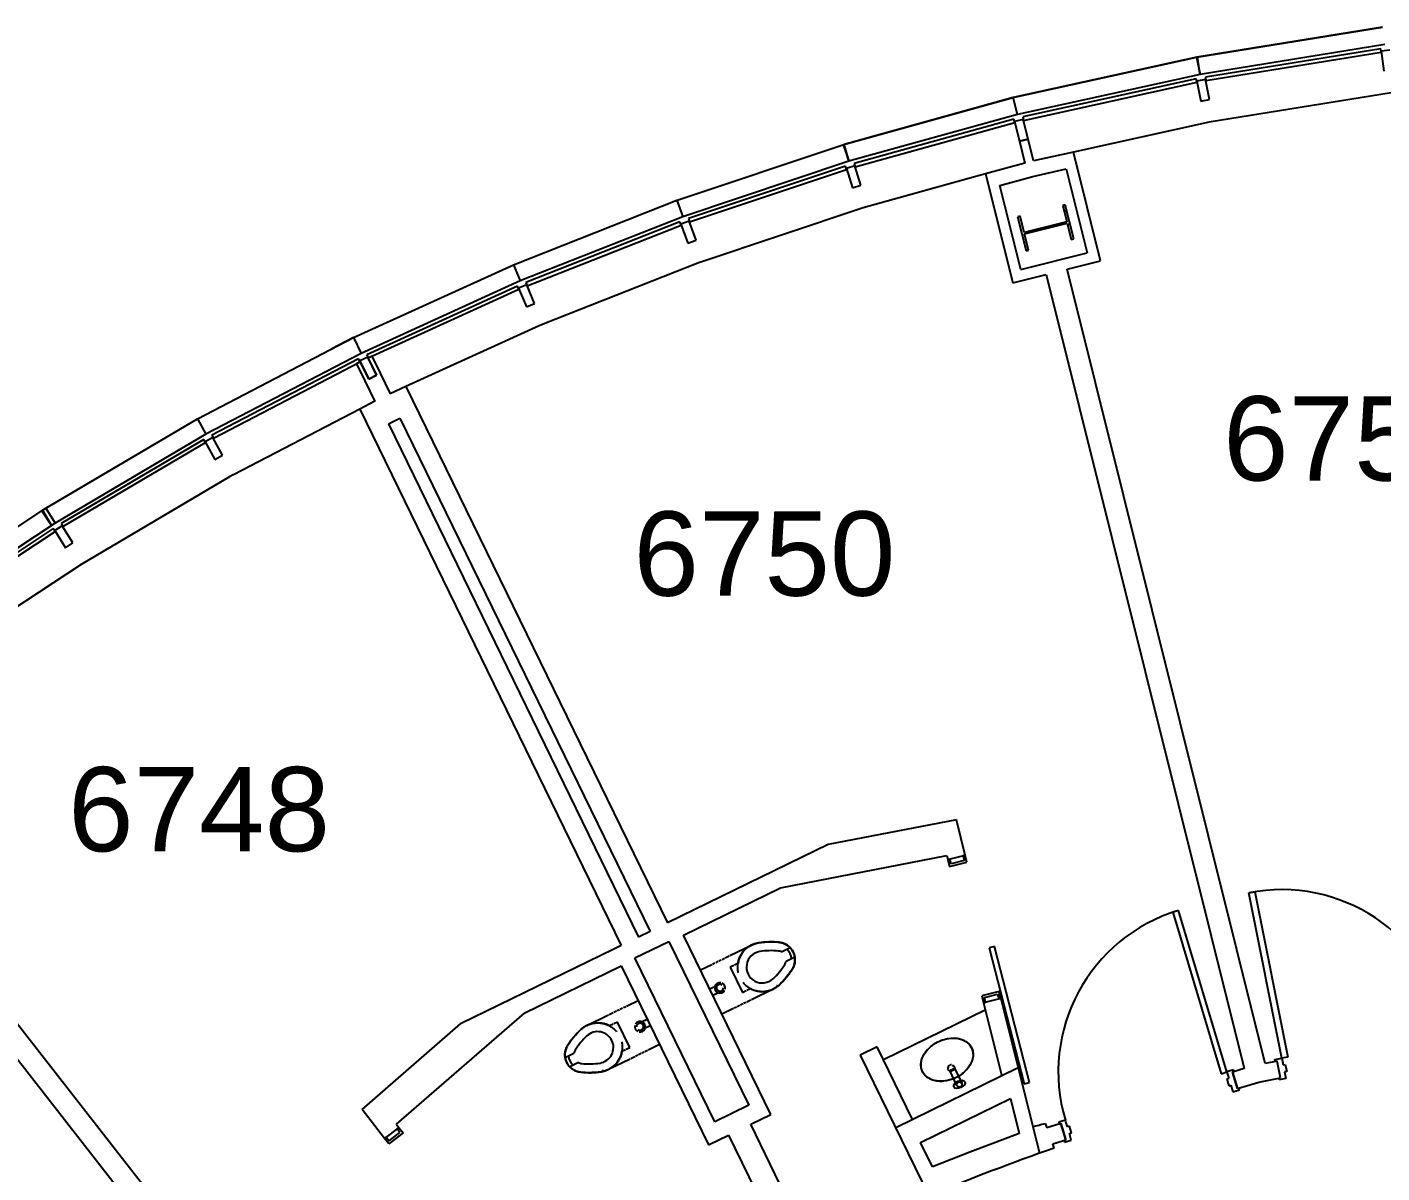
# Model space of a CAD drawing. Header units: inches. Extents: x -59 to 5673, y -29 to 4299.
# Drawn here: x 384.5 to 770.2, y 3922.8 to 4249 of the extents above; entities that cross this region are included whole.
import ezdxf

# ---------------------------------------------------------------- set-up
doc = ezdxf.new("R2010")
doc.units = ezdxf.units.IN
doc.header["$LTSCALE"] = 96
doc.header["$MEASUREMENT"] = 0
for name, color, linetype in [('A-ANNO-ROOM', 4, 'Continuous'), ('A-COLS', 5, 'Continuous'), ('A-DOOR', 2, 'Continuous'), ('A-FLOR-CASE', 3, 'Continuous'), ('A-FLOR-PFIX', 2, 'Continuous'), ('A-GLAZ', 2, 'Continuous'), ('A-WALL-FULL', 6, 'Continuous')]:
    doc.layers.add(name, color=color, linetype=linetype)
doc.styles.add('ARIAL', font='arial.ttf')

msp = doc.modelspace()

# ---------------------------------------------------------------- hatches: boundary and pattern name
at = {"layer": 'A-GLAZ', "lineweight": 13}
h = msp.add_hatch(color=256, dxfattribs=at)
h.paths.add_polyline_path([(568.48, 4199.25), (568.82, 4199.43), (568.46, 4199.3), (568.48, 4199.25)], flags=0)
h.paths.add_polyline_path([(618.46, 4210.76), (618.46, 4210.76), (618.19, 4211.74), (617.02, 4215.55), (616.87, 4215.5), (617.19, 4214.56)], flags=0)
for points in [[(618.19, 4211.74), (617.12, 4215.58), (617.02, 4215.55), (617.19, 4215.01)], [(568.48, 4199.25), (568.82, 4199.43), (568.46, 4199.3)], [(391.43, 4107.12), (388.88, 4111.39), (388.69, 4111.26), (391.41, 4107.15)], [(391.45, 4107.09), (392.46, 4107.76), (391.43, 4107.12)]]:
    msp.add_hatch(color=256, dxfattribs=at).paths.add_polyline_path(points, flags=0)

# ---------------------------------------------------------------- linework, layer by layer
at = {"layer": 'A-COLS'}
for p, q in [((680.08, 4198.35), (679.38, 4198.18)), ((679.38, 4198.18), (680.54, 4193.53)), ((682.5, 4188.65), (680.08, 4198.35)), ((667.19, 4195.14), (666.49, 4194.97)), ((666.49, 4194.97), (668.91, 4185.26)), ((668.35, 4190.49), (667.19, 4195.14)), ((680.54, 4193.53), (668.35, 4190.49)), ((679.88, 4196.18), (680.47, 4196.77)), ((668.45, 4190.09), (680.64, 4193.13)), ((669.61, 4185.44), (668.45, 4190.09)), ((675.56, 4191.86), (676.13, 4192.43)), ((680.64, 4193.13), (681.8, 4188.48)), ((680.8, 4192.49), (681.39, 4193.08)), ((668.98, 4185.28), (669.51, 4185.81)), ((681.8, 4188.48), (682.5, 4188.65)), ((668.91, 4185.26), (669.61, 4185.44))]:
    msp.add_line(p, q, dxfattribs=at)
at = {"layer": 'A-DOOR'}
for p, q in [((647.22, 4012.11), (646.61, 4011.96)), ((646.61, 4011.96), (647.1, 4010.02)), ((647.55, 4010.78), (647.22, 4012.11)), ((651.58, 4013.2), (650.98, 4013.05)), ((650.98, 4013.05), (651.31, 4011.72)), ((652.07, 4011.26), (651.58, 4013.2)), ((647.1, 4010.02), (652.06, 4011.26)), ((651.31, 4011.72), (647.55, 4010.78)), ((732.32, 4002.46), (734.04, 4002.8)), ((741.75, 3955.39), (732.32, 4002.46)), ((734.04, 4002.8), (743.46, 3955.74)), ((712.33, 3997.47), (710.66, 3996.97)), ((710.66, 3996.97), (724.43, 3950.99)), ((726.1, 3951.49), (712.33, 3997.47)), ((659.88, 3987.21), (658.43, 3986.83)), ((658.43, 3986.83), (668.42, 3948.1)), ((669.87, 3948.48), (659.88, 3987.21)), ((661.26, 3974.39), (656.29, 3973.15)), ((657.05, 3972.69), (660.81, 3973.63)), ((660.81, 3973.63), (661.14, 3972.3)), ((661.75, 3972.45), (661.26, 3974.39)), ((656.29, 3973.15), (656.77, 3971.21)), ((656.77, 3971.21), (657.38, 3971.36)), ((657.38, 3971.36), (657.05, 3972.69)), ((661.14, 3972.3), (661.74, 3972.45)), ((739.79, 3955), (741.75, 3955.39)), ((739.88, 3954.51), (739.79, 3955)), ((740.37, 3954.61), (739.88, 3954.51)), ((741.33, 3949.83), (740.37, 3954.61)), ((743.46, 3955.74), (741.75, 3955.39)), ((741.75, 3955.39), (742.13, 3953.49)), ((724.43, 3950.99), (726.1, 3951.49)), ((728.02, 3952.07), (726.1, 3951.49)), ((726.1, 3951.49), (726.66, 3949.64)), ((727.68, 3951.44), (728.16, 3951.59)), ((729.08, 3946.77), (727.68, 3951.44)), ((728.16, 3951.59), (728.02, 3952.07)), ((742.13, 3953.49), (742.73, 3953.62)), ((743.13, 3951.66), (742.52, 3951.53)), ((742.52, 3951.53), (742.9, 3949.63)), ((742.73, 3953.62), (743.13, 3951.66)), ((668.42, 3948.1), (669.87, 3948.48)), ((726.66, 3949.64), (726.07, 3949.46)), ((726.07, 3949.46), (726.64, 3947.54)), ((726.64, 3947.54), (727.23, 3947.72)), ((727.23, 3947.72), (727.79, 3945.86)), ((727.79, 3945.86), (729.7, 3946.44)), ((729.56, 3946.92), (729.08, 3946.77)), ((729.7, 3946.44), (729.56, 3946.92)), ((740.84, 3949.73), (741.33, 3949.83)), ((740.94, 3949.24), (740.84, 3949.73)), ((742.9, 3949.63), (740.94, 3949.24)), ((489.81, 3935.34), (490.3, 3935.72)), ((490.65, 3934.25), (489.81, 3935.34)), ((490.3, 3935.72), (491.53, 3934.14)), ((680.12, 3937.72), (678.2, 3937.15)), ((678.2, 3937.15), (678.35, 3936.67)), ((678.35, 3936.67), (678.83, 3936.82)), ((678.83, 3936.82), (680.22, 3932.14)), ((680.26, 3937.25), (680.12, 3937.72)), ((680.67, 3935.87), (680.26, 3937.25)), ((681.27, 3936.05), (680.67, 3935.87)), ((681.85, 3934.13), (681.27, 3936.05)), ((486.26, 3932.57), (486.75, 3932.95)), ((487.49, 3930.99), (486.26, 3932.57)), ((486.75, 3932.95), (487.6, 3931.87)), ((491.53, 3934.14), (487.49, 3930.99)), ((487.6, 3931.87), (490.65, 3934.25)), ((680.22, 3932.14), (679.74, 3932)), ((679.74, 3932), (679.89, 3931.52)), ((679.89, 3931.52), (681.8, 3932.1)), ((681.25, 3933.95), (681.85, 3934.13)), ((681.8, 3932.1), (681.25, 3933.95))]:
    msp.add_line(p, q, dxfattribs=at)
for centre, start, end in [((741.75, 3955.39), 11.3279, 101.3279), ((741.75, 3955.39), 11.3279, 101.3279), ((726.1, 3951.49), 106.6679, 196.6679), ((726.1, 3951.49), 106.6679, 196.6679)]:
    msp.add_arc(centre, 48, start, end, dxfattribs=at)
at = {"layer": 'A-FLOR-CASE'}
for p, q in [((628.29, 3955.05), (657.28, 3969.18)), ((640.74, 3957.73), (641.87, 3958.82)), ((641.87, 3958.82), (643.19, 3959.74)), ((643.19, 3959.74), (644.65, 3960.45)), ((644.65, 3960.45), (646.19, 3960.92)), ((646.19, 3960.92), (647.74, 3961.14)), ((647.74, 3961.14), (649.23, 3961.08)), ((649.23, 3961.08), (650.6, 3960.76)), ((650.6, 3960.76), (651.78, 3960.19)), ((651.78, 3960.19), (652.73, 3959.39)), ((652.6, 3959.52), (652.78, 3959.33)), ((652.73, 3959.39), (653.41, 3958.39)), ((653.41, 3958.39), (653.77, 3957.25)), ((639, 3953.96), (639.28, 3955.24)), ((639.28, 3955.24), (639.87, 3956.52)), ((639.87, 3956.52), (640.74, 3957.73)), ((653.54, 3954.72), (652.95, 3953.44)), ((653.82, 3956.01), (653.54, 3954.72)), ((653.76, 3957.31), (653.79, 3957.15)), ((653.77, 3957.25), (653.82, 3956.01)), ((653.81, 3955.95), (653.81, 3955.89)), ((639.05, 3952.71), (639, 3953.96)), ((639.06, 3952.64), (639.02, 3952.9)), ((639.42, 3951.57), (639.05, 3952.71)), ((640.09, 3950.58), (639.42, 3951.57)), ((640.16, 3950.5), (640.05, 3950.62)), ((641.04, 3949.78), (640.09, 3950.58)), ((646.7, 3952.13), (646.65, 3952.27)), ((647.02, 3951.83), (646.7, 3952.13)), ((647.64, 3951.75), (647.02, 3951.83)), ((647.2, 3951.92), (648.56, 3952.56)), ((649.22, 3947.62), (647.2, 3951.92)), ((648.47, 3952.14), (647.64, 3951.75)), ((647.9, 3953.47), (648.37, 3953.16)), ((649.64, 3950.23), (648.17, 3949.51)), ((648.37, 3953.16), (648.58, 3952.73)), ((648.57, 3952.34), (648.47, 3952.14)), ((648.56, 3952.56), (650.58, 3948.26)), ((648.58, 3952.73), (648.57, 3952.34)), ((650.96, 3951.15), (649.64, 3950.23)), ((652.08, 3952.24), (650.96, 3951.15)), ((652.37, 3952.58), (652.08, 3952.24)), ((652.95, 3953.44), (652.37, 3952.58)), ((642.23, 3949.2), (641.04, 3949.78)), ((641.14, 3949.71), (641.09, 3949.74)), ((643.6, 3948.88), (642.23, 3949.2)), ((645.09, 3948.83), (643.6, 3948.88)), ((646.64, 3949.04), (645.09, 3948.83)), ((648.17, 3949.51), (646.64, 3949.04))]:
    msp.add_line(p, q, dxfattribs=at)
msp.add_circle((649.9, 3947.94), 0.75, dxfattribs=at)
for start, end in [(117.4853, 188), (87.3379, 107)]:
    msp.add_arc((647.62, 3952.51), 1, start, end, dxfattribs=at)
msp.add_ellipse((649.94, 3947.95), major_axis=(1.58, 0.74), ratio=0.571429, dxfattribs=at)
for points, knots in [([(640.28, 3957.14), (640.3, 3957.17), (640.5, 3957.44), (640.72, 3957.71), (640.94, 3957.94)], [4.0945479, 4.0945479, 4.0945479, 4.0945479, 4.1082365, 4.2352464, 4.2352464, 4.2352464, 4.2352464]), ([(641.39, 3958.39), (641.45, 3958.45), (641.69, 3958.67), (641.95, 3958.88), (642.15, 3959.04)], [4.3201203, 4.3201203, 4.3201203, 4.3201203, 4.3498975, 4.4498221, 4.4498221, 4.4498221, 4.4498221]), ([(642.74, 3959.46), (642.85, 3959.53), (643.12, 3959.7), (643.4, 3959.86), (643.57, 3959.95)], [4.541704, 4.541704, 4.541704, 4.541704, 4.5915585, 4.6652167, 4.6652167, 4.6652167, 4.6652167]), ([(644.24, 3960.28), (644.42, 3960.36), (644.72, 3960.48), (645.03, 3960.59), (645.15, 3960.63)], [4.7595613, 4.7595613, 4.7595613, 4.7595613, 4.8332195, 4.883074, 4.883074, 4.883074, 4.883074]), ([(645.84, 3960.84), (646.09, 3960.9), (646.41, 3960.98), (646.74, 3961.03), (646.81, 3961.04)], [4.9749558, 4.9749558, 4.9749558, 4.9749558, 5.0748804, 5.1046577, 5.1046577, 5.1046577, 5.1046577]), ([(647.45, 3961.12), (647.77, 3961.14), (648.11, 3961.15), (648.45, 3961.14), (648.48, 3961.14)], [5.1895316, 5.1895316, 5.1895316, 5.1895316, 5.3165414, 5.3302301, 5.3302301, 5.3302301, 5.3302301]), ([(649.01, 3961.1), (649.37, 3961.07), (649.72, 3961.01), (650.05, 3960.92), (650.05, 3960.92)], [5.4048623, 5.4048623, 5.4048623, 5.4048623, 5.5582024, 5.5583845, 5.5583845, 5.5583845, 5.5583845]), ([(639.49, 3955.77), (639.49, 3955.77), (639.63, 3956.08), (639.79, 3956.4), (639.99, 3956.7)], [3.8663935, 3.8663935, 3.8663935, 3.8663935, 3.8665756, 4.0199157, 4.0199157, 4.0199157, 4.0199157]), ([(653.33, 3954.19), (653.33, 3954.19), (653.2, 3953.88), (653.03, 3953.57), (652.84, 3953.26)], [0.7248008, 0.7248008, 0.7248008, 0.7248008, 0.7249829, 0.878323, 0.878323, 0.878323, 0.878323]), ([(650.09, 3950.51), (649.98, 3950.44), (649.71, 3950.26), (649.42, 3950.1), (649.25, 3950.01)], [1.4001113, 1.4001113, 1.4001113, 1.4001113, 1.4499658, 1.523624, 1.523624, 1.523624, 1.523624]), ([(651.43, 3951.57), (651.38, 3951.52), (651.14, 3951.29), (650.88, 3951.08), (650.67, 3950.92)], [1.1785276, 1.1785276, 1.1785276, 1.1785276, 1.2083049, 1.3082295, 1.3082295, 1.3082295, 1.3082295]), ([(652.54, 3952.82), (652.52, 3952.8), (652.46, 3952.71), (652.4, 3952.64), (652.36, 3952.58)], [0.95295524, 0.95295524, 0.95295524, 0.95295524, 0.96664389, 0.99436482, 0.99436482, 0.99436482, 0.99436482]), ([(643.81, 3948.86), (643.45, 3948.9), (643.1, 3948.96), (642.77, 3949.04), (642.77, 3949.04)], [2.2632696, 2.2632696, 2.2632696, 2.2632696, 2.4166097, 2.4167919, 2.4167919, 2.4167919, 2.4167919]), ([(645.37, 3948.85), (645.06, 3948.82), (644.71, 3948.81), (644.37, 3948.82), (644.34, 3948.82)], [2.0479389, 2.0479389, 2.0479389, 2.0479389, 2.1749488, 2.1886374, 2.1886374, 2.1886374, 2.1886374]), ([(646.99, 3949.13), (646.74, 3949.06), (646.41, 3948.99), (646.08, 3948.94), (646.01, 3948.92)], [1.8333632, 1.8333632, 1.8333632, 1.8333632, 1.9332878, 1.963065, 1.963065, 1.963065, 1.963065]), ([(648.58, 3949.68), (648.4, 3949.61), (648.11, 3949.48), (647.81, 3949.38), (647.69, 3949.34)], [1.6179686, 1.6179686, 1.6179686, 1.6179686, 1.6916268, 1.739747, 1.739747, 1.739747, 1.739747])]:
    msp.add_open_spline(points, degree=3, knots=knots, dxfattribs=at)
for points in [[(650.46, 3960.8), (650.8, 3960.69), (651.11, 3960.55), (651.42, 3960.4)], [(651.71, 3960.23), (652.01, 3960.05), (652.29, 3959.85), (652.52, 3959.61)], [(652.71, 3959.41), (652.99, 3959.1), (653.23, 3958.76), (653.41, 3958.39)], [(653.41, 3958.39), (653.58, 3958.03), (653.71, 3957.63), (653.78, 3957.22)], [(639.01, 3953.02), (638.98, 3953.35), (638.98, 3953.69), (639.01, 3954.04)], [(639.06, 3954.37), (639.12, 3954.7), (639.21, 3955.04), (639.33, 3955.38)], [(653.76, 3955.59), (653.7, 3955.26), (653.61, 3954.92), (653.49, 3954.59)], [(653.82, 3956.94), (653.85, 3956.61), (653.85, 3956.27), (653.81, 3955.93)], [(639.42, 3951.57), (639.24, 3951.94), (639.11, 3952.33), (639.05, 3952.75)], [(640.11, 3950.55), (639.83, 3950.86), (639.6, 3951.2), (639.42, 3951.57)], [(641.11, 3949.74), (640.82, 3949.92), (640.53, 3950.11), (640.3, 3950.35)], [(652.36, 3952.58), (652.21, 3952.39), (652.05, 3952.2), (651.88, 3952.02)], [(642.37, 3949.16), (642.02, 3949.27), (641.71, 3949.41), (641.41, 3949.57)]]:
    msp.add_open_spline(points, degree=3, dxfattribs=at)
at = {"layer": 'A-FLOR-PFIX'}
for p, q in [((584.6, 3984.63), (590.74, 3987.63)), ((587.68, 3984.73), (587.83, 3984.97)), ((587.83, 3984.97), (587.98, 3985.21)), ((587.98, 3985.21), (588.14, 3985.44)), ((588.14, 3985.44), (588.3, 3985.66)), ((588.3, 3985.66), (588.48, 3985.88)), ((588.48, 3985.88), (588.67, 3986.09)), ((588.67, 3986.09), (588.86, 3986.29)), ((588.86, 3986.29), (589.06, 3986.48)), ((589.06, 3986.48), (589.27, 3986.67)), ((589.27, 3986.67), (589.49, 3986.85)), ((589.49, 3986.85), (589.71, 3987.01)), ((589.71, 3987.01), (589.94, 3987.17)), ((589.94, 3987.17), (590.18, 3987.32)), ((590.18, 3987.32), (590.42, 3987.46)), ((590.42, 3987.46), (590.67, 3987.59)), ((590.67, 3987.59), (590.92, 3987.71)), ((590.92, 3987.71), (591.18, 3987.82)), ((591.18, 3987.82), (591.44, 3987.92)), ((591.44, 3987.92), (591.71, 3988.01)), ((591.71, 3988.01), (591.98, 3988.09)), ((591.98, 3988.09), (592.25, 3988.16)), ((592.25, 3988.16), (592.52, 3988.22)), ((592.52, 3988.22), (592.72, 3988.25)), ((592.72, 3988.25), (593.63, 3988.37)), ((593.63, 3988.37), (594.54, 3988.46)), ((594.54, 3988.46), (595.46, 3988.52)), ((595.46, 3988.52), (596.38, 3988.53)), ((596.38, 3988.53), (597.3, 3988.51)), ((597.3, 3988.51), (598.22, 3988.45)), ((598.22, 3988.45), (598.62, 3988.41)), ((598.62, 3988.41), (598.82, 3988.39)), ((598.82, 3988.39), (599.02, 3988.36)), ((599.02, 3988.36), (599.22, 3988.32)), ((599.22, 3988.32), (599.41, 3988.27)), ((599.26, 3985.66), (601.75, 3986.88)), ((599.41, 3988.27), (599.6, 3988.21)), ((599.6, 3988.21), (599.79, 3988.15)), ((599.79, 3988.15), (599.98, 3988.08)), ((599.98, 3988.08), (600.16, 3988)), ((600.16, 3988), (600.34, 3987.92)), ((600.34, 3987.92), (600.52, 3987.82)), ((600.52, 3987.82), (600.7, 3987.72)), ((600.7, 3987.72), (600.86, 3987.62)), ((600.86, 3987.62), (601.03, 3987.5)), ((601.03, 3987.5), (601.19, 3987.38)), ((601.19, 3987.38), (601.35, 3987.26)), ((601.35, 3987.26), (601.5, 3987.13)), ((601.5, 3987.13), (601.64, 3986.99)), ((601.64, 3986.99), (601.78, 3986.85)), ((601.78, 3986.85), (601.91, 3986.7)), ((601.91, 3986.7), (602.04, 3986.54)), ((602.04, 3986.54), (602.16, 3986.38)), ((602.16, 3986.38), (602.28, 3986.22)), ((602.28, 3986.22), (602.38, 3986.05)), ((602.38, 3986.05), (602.48, 3985.88)), ((602.48, 3985.88), (602.58, 3985.7)), ((602.58, 3985.7), (602.61, 3985.63)), ((602.61, 3985.63), (602.7, 3985.45)), ((602.7, 3985.45), (602.77, 3985.26)), ((602.77, 3985.26), (602.84, 3985.08)), ((602.84, 3985.08), (602.91, 3984.89)), ((602.91, 3984.89), (602.96, 3984.69)), ((576.18, 3980.52), (579.44, 3982.12)), ((579.65, 3982.22), (580.34, 3982.55)), ((580.55, 3982.66), (581.24, 3982.99)), ((581.45, 3983.1), (582.14, 3983.43)), ((582.35, 3983.54), (583.04, 3983.87)), ((583.25, 3983.97), (584.38, 3984.53)), ((585.71, 3981.84), (584.64, 3981.31)), ((584.64, 3981.31), (588.15, 3974.12)), ((586.89, 3982.41), (585.9, 3981.93)), ((586.81, 3981.52), (586.82, 3981.8)), ((586.81, 3981.24), (586.81, 3981.52)), ((586.82, 3980.96), (586.81, 3981.24)), ((586.82, 3981.8), (586.85, 3982.08)), ((586.85, 3982.08), (586.88, 3982.36)), ((586.88, 3982.36), (586.93, 3982.63)), ((586.93, 3982.63), (586.99, 3982.91)), ((586.99, 3982.91), (587.05, 3983.18)), ((587.05, 3983.18), (587.13, 3983.45)), ((587.13, 3983.45), (587.22, 3983.71)), ((587.22, 3983.71), (587.32, 3983.97)), ((587.32, 3983.97), (587.43, 3984.23)), ((587.43, 3984.23), (587.55, 3984.48)), ((587.55, 3984.48), (587.68, 3984.73)), ((603.06, 3984.18), (600.57, 3982.97)), ((602.59, 3981.19), (602.49, 3981.01)), ((602.67, 3981.37), (602.59, 3981.19)), ((602.75, 3981.56), (602.67, 3981.37)), ((602.82, 3981.74), (602.75, 3981.56)), ((602.89, 3981.93), (602.82, 3981.74)), ((602.94, 3982.12), (602.89, 3981.93)), ((602.99, 3982.32), (602.94, 3982.12)), ((602.96, 3984.69), (603.01, 3984.5)), ((603.03, 3982.51), (602.99, 3982.32)), ((603.01, 3984.5), (603.04, 3984.3)), ((603.07, 3982.71), (603.03, 3982.51)), ((603.04, 3984.3), (603.07, 3984.11)), ((603.07, 3984.11), (603.1, 3983.91)), ((603.09, 3982.91), (603.07, 3982.71)), ((603.11, 3983.11), (603.09, 3982.91)), ((603.1, 3983.91), (603.11, 3983.71)), ((603.11, 3983.71), (603.12, 3983.51)), ((603.12, 3983.31), (603.11, 3983.11)), ((603.12, 3983.51), (603.12, 3983.31)), ((586.84, 3980.68), (586.82, 3980.96)), ((586.87, 3980.4), (586.84, 3980.68)), ((586.91, 3980.12), (586.87, 3980.4)), ((586.97, 3979.85), (586.91, 3980.12)), ((587, 3979.72), (586.97, 3979.82)), ((600.15, 3977.83), (599.53, 3977.15)), ((600.74, 3978.53), (600.15, 3977.83)), ((601.31, 3979.26), (600.74, 3978.53)), ((601.84, 3980.01), (601.31, 3979.26)), ((602.35, 3980.77), (601.84, 3980.01)), ((602.39, 3980.84), (602.35, 3980.77)), ((602.49, 3981.01), (602.39, 3980.84)), ((578.81, 3975.13), (580.3, 3975.86)), ((579.68, 3973.33), (581.17, 3974.06)), ((588.15, 3974.12), (589.22, 3974.65)), ((588.37, 3976.92), (588.34, 3976.97)), ((588.55, 3976.71), (588.37, 3976.92)), ((588.74, 3976.5), (588.55, 3976.71)), ((588.94, 3976.3), (588.74, 3976.5)), ((589.14, 3976.11), (588.94, 3976.3)), ((589.36, 3975.93), (589.14, 3976.11)), ((589.58, 3975.76), (589.36, 3975.93)), ((589.41, 3974.74), (590.4, 3975.22)), ((589.8, 3975.59), (589.58, 3975.76)), ((590.04, 3975.44), (589.8, 3975.59)), ((590.27, 3975.29), (590.04, 3975.44)), ((590.52, 3975.16), (590.27, 3975.29)), ((590.77, 3975.03), (590.52, 3975.16)), ((596.88, 3975.04), (590.72, 3972.04)), ((591.02, 3974.91), (590.77, 3975.03)), ((591.28, 3974.81), (591.02, 3974.91)), ((591.55, 3974.71), (591.28, 3974.81)), ((591.81, 3974.63), (591.55, 3974.71)), ((592.08, 3974.55), (591.81, 3974.63)), ((592.36, 3974.49), (592.08, 3974.55)), ((592.63, 3974.43), (592.36, 3974.49)), ((592.91, 3974.39), (592.63, 3974.43)), ((593.19, 3974.36), (592.91, 3974.39)), ((593.46, 3974.34), (593.19, 3974.36)), ((593.74, 3974.34), (593.46, 3974.34)), ((594.02, 3974.34), (593.74, 3974.34)), ((594.3, 3974.35), (594.02, 3974.34)), ((594.58, 3974.38), (594.3, 3974.35)), ((594.86, 3974.41), (594.58, 3974.38)), ((595.14, 3974.46), (594.86, 3974.41)), ((595.41, 3974.52), (595.14, 3974.46)), ((595.68, 3974.59), (595.41, 3974.52)), ((595.95, 3974.67), (595.68, 3974.59)), ((596.21, 3974.76), (595.95, 3974.67)), ((596.48, 3974.86), (596.21, 3974.76)), ((596.73, 3974.98), (596.48, 3974.86)), ((596.98, 3975.1), (596.73, 3974.98)), ((597.23, 3975.23), (596.98, 3975.1)), ((597.47, 3975.37), (597.23, 3975.23)), ((597.71, 3975.52), (597.47, 3975.37)), ((597.94, 3975.68), (597.71, 3975.52)), ((598.16, 3975.85), (597.94, 3975.68)), ((598.38, 3976.03), (598.16, 3975.85)), ((598.58, 3976.22), (598.38, 3976.03)), ((598.88, 3976.5), (598.58, 3976.22)), ((599.53, 3977.15), (598.88, 3976.5)), ((553.37, 3969.4), (554.05, 3969.73)), ((554.26, 3969.84), (554.95, 3970.17)), ((555.16, 3970.27), (558.43, 3971.86)), ((585.59, 3969.54), (582.31, 3967.94)), ((586.49, 3969.98), (585.78, 3969.63)), ((587.38, 3970.41), (586.68, 3970.07)), ((588.28, 3970.85), (587.57, 3970.51)), ((589.18, 3971.29), (588.47, 3970.94)), ((590.53, 3971.95), (589.37, 3971.38)), ((543.86, 3964.76), (550, 3967.76)), ((550.22, 3967.86), (551.35, 3968.42)), ((552.59, 3965.68), (551.52, 3965.16)), ((551.57, 3968.52), (552.25, 3968.85)), ((552.47, 3968.96), (553.15, 3969.29)), ((556.1, 3958.49), (552.59, 3965.68)), ((561.06, 3966.47), (559.56, 3965.74)), ((540, 3961.27), (540.59, 3961.98)), ((540.59, 3961.98), (541.21, 3962.65)), ((541.21, 3962.65), (541.86, 3963.31)), ((541.86, 3963.31), (542.15, 3963.59)), ((542.15, 3963.59), (542.36, 3963.77)), ((542.36, 3963.77), (542.58, 3963.95)), ((542.58, 3963.95), (542.8, 3964.12)), ((542.8, 3964.12), (543.03, 3964.28)), ((543.03, 3964.28), (543.27, 3964.43)), ((543.27, 3964.43), (543.51, 3964.58)), ((543.51, 3964.58), (543.75, 3964.71)), ((543.75, 3964.71), (544.01, 3964.83)), ((544.01, 3964.83), (544.26, 3964.94)), ((544.26, 3964.94), (544.52, 3965.04)), ((544.52, 3965.04), (544.79, 3965.13)), ((544.79, 3965.13), (545.06, 3965.22)), ((545.06, 3965.22), (545.33, 3965.28)), ((545.33, 3965.28), (545.6, 3965.34)), ((545.6, 3965.34), (545.88, 3965.39)), ((545.88, 3965.39), (546.16, 3965.43)), ((546.16, 3965.43), (546.43, 3965.45)), ((546.43, 3965.45), (546.71, 3965.47)), ((546.71, 3965.47), (546.99, 3965.47)), ((546.99, 3965.47), (547.27, 3965.46)), ((547.27, 3965.46), (547.55, 3965.44)), ((547.55, 3965.44), (547.83, 3965.41)), ((547.83, 3965.41), (548.11, 3965.37)), ((548.11, 3965.37), (548.38, 3965.32)), ((548.38, 3965.32), (548.66, 3965.26)), ((548.66, 3965.26), (548.93, 3965.18)), ((548.93, 3965.18), (549.19, 3965.1)), ((549.19, 3965.1), (549.46, 3965)), ((549.46, 3965), (549.72, 3964.89)), ((549.72, 3964.89), (549.97, 3964.78)), ((549.97, 3964.78), (550.22, 3964.65)), ((550.22, 3964.65), (550.46, 3964.51)), ((551.33, 3965.07), (550.34, 3964.58)), ((550.46, 3964.51), (550.7, 3964.37)), ((550.7, 3964.37), (550.94, 3964.21)), ((550.94, 3964.21), (551.16, 3964.05)), ((551.16, 3964.05), (551.38, 3963.87)), ((551.38, 3963.87), (551.59, 3963.69)), ((551.59, 3963.69), (551.8, 3963.5)), ((551.8, 3963.5), (552, 3963.3)), ((552, 3963.3), (552.19, 3963.1)), ((552.19, 3963.1), (552.33, 3962.92)), ((561.93, 3964.67), (560.44, 3963.95)), ((537.8, 3957.68), (537.85, 3957.87)), ((537.85, 3957.87), (537.92, 3958.06)), ((537.92, 3958.06), (537.99, 3958.25)), ((537.99, 3958.25), (538.07, 3958.43)), ((538.07, 3958.43), (538.15, 3958.61)), ((538.15, 3958.61), (538.25, 3958.79)), ((538.25, 3958.79), (538.35, 3958.96)), ((538.35, 3958.96), (538.39, 3959.03)), ((538.39, 3959.03), (538.89, 3959.8)), ((538.89, 3959.8), (539.43, 3960.55)), ((539.43, 3960.55), (540, 3961.27)), ((553.74, 3960.08), (553.77, 3959.96)), ((553.77, 3959.96), (553.83, 3959.68)), ((553.83, 3959.68), (553.87, 3959.4)), ((553.85, 3957.39), (554.84, 3957.88)), ((553.87, 3959.4), (553.9, 3959.13)), ((553.92, 3958.01), (553.89, 3957.73)), ((553.9, 3959.13), (553.92, 3958.85)), ((553.92, 3958.85), (553.93, 3958.57)), ((553.93, 3958.29), (553.92, 3958.01)), ((553.93, 3958.57), (553.93, 3958.29)), ((555.03, 3957.97), (556.1, 3958.49)), ((564.56, 3959.28), (561.28, 3957.68)), ((537.62, 3956.5), (537.63, 3956.7)), ((537.62, 3956.3), (537.62, 3956.5)), ((537.63, 3956.1), (537.62, 3956.3)), ((537.63, 3956.7), (537.65, 3956.9)), ((537.64, 3955.9), (537.63, 3956.1)), ((537.66, 3955.7), (537.64, 3955.9)), ((537.65, 3956.9), (537.67, 3957.1)), ((537.69, 3955.5), (537.66, 3955.7)), ((537.67, 3957.1), (537.71, 3957.29)), ((537.67, 3955.62), (540.16, 3956.84)), ((537.73, 3955.31), (537.69, 3955.5)), ((537.71, 3957.29), (537.75, 3957.49)), ((537.78, 3955.11), (537.73, 3955.31)), ((537.75, 3957.49), (537.8, 3957.68)), ((537.83, 3954.92), (537.78, 3955.11)), ((537.9, 3954.73), (537.83, 3954.92)), ((537.96, 3954.54), (537.9, 3954.73)), ((538.04, 3954.36), (537.96, 3954.54)), ((538.13, 3954.18), (538.04, 3954.36)), ((538.16, 3954.1), (538.13, 3954.18)), ((538.25, 3953.93), (538.16, 3954.1)), ((541.48, 3954.14), (538.99, 3952.93)), ((556.16, 3955.18), (550, 3952.18)), ((552.44, 3954.14), (552.26, 3953.93)), ((552.6, 3954.37), (552.44, 3954.14)), ((552.76, 3954.6), (552.6, 3954.37)), ((552.91, 3954.83), (552.76, 3954.6)), ((553.05, 3955.08), (552.91, 3954.83)), ((553.18, 3955.32), (553.05, 3955.08)), ((553.31, 3955.58), (553.18, 3955.32)), ((553.42, 3955.83), (553.31, 3955.58)), ((553.52, 3956.1), (553.42, 3955.83)), ((553.61, 3956.36), (553.52, 3956.1)), ((553.69, 3956.63), (553.61, 3956.36)), ((553.75, 3956.9), (553.69, 3956.63)), ((553.81, 3957.17), (553.75, 3956.9)), ((553.86, 3957.45), (553.81, 3957.17)), ((553.89, 3957.73), (553.86, 3957.45)), ((557.5, 3955.84), (556.35, 3955.27)), ((558.4, 3956.28), (557.69, 3955.93)), ((559.3, 3956.71), (558.59, 3956.37)), ((560.2, 3957.15), (559.49, 3956.81)), ((561.1, 3957.59), (560.39, 3957.25)), ((538.36, 3953.76), (538.25, 3953.93)), ((538.46, 3953.59), (538.36, 3953.76)), ((538.58, 3953.42), (538.46, 3953.59)), ((538.7, 3953.26), (538.58, 3953.42)), ((538.83, 3953.11), (538.7, 3953.26)), ((538.96, 3952.96), (538.83, 3953.11)), ((539.1, 3952.82), (538.96, 3952.96)), ((539.24, 3952.68), (539.1, 3952.82)), ((539.39, 3952.55), (539.24, 3952.68)), ((539.55, 3952.42), (539.39, 3952.55)), ((539.71, 3952.3), (539.55, 3952.42)), ((539.87, 3952.19), (539.71, 3952.3)), ((540.04, 3952.08), (539.87, 3952.19)), ((540.22, 3951.98), (540.04, 3952.08)), ((540.39, 3951.89), (540.22, 3951.98)), ((540.58, 3951.8), (540.39, 3951.89)), ((540.76, 3951.73), (540.58, 3951.8)), ((540.95, 3951.66), (540.76, 3951.73)), ((541.14, 3951.59), (540.95, 3951.66)), ((541.33, 3951.54), (541.14, 3951.59)), ((541.52, 3951.49), (541.33, 3951.54)), ((541.72, 3951.45), (541.52, 3951.49)), ((541.92, 3951.42), (541.72, 3951.45)), ((542.11, 3951.39), (541.92, 3951.42)), ((542.52, 3951.36), (542.11, 3951.39)), ((543.44, 3951.3), (542.52, 3951.36)), ((544.36, 3951.28), (543.44, 3951.3)), ((545.28, 3951.29), (544.36, 3951.28)), ((546.2, 3951.34), (545.28, 3951.29)), ((547.11, 3951.43), (546.2, 3951.34)), ((548.02, 3951.56), (547.11, 3951.43)), ((548.22, 3951.59), (548.02, 3951.56)), ((548.49, 3951.65), (548.22, 3951.59)), ((548.76, 3951.71), (548.49, 3951.65)), ((549.03, 3951.79), (548.76, 3951.71)), ((549.3, 3951.88), (549.03, 3951.79)), ((549.56, 3951.98), (549.3, 3951.88)), ((549.82, 3952.09), (549.56, 3951.98)), ((550.07, 3952.21), (549.82, 3952.09)), ((550.32, 3952.34), (550.07, 3952.21)), ((550.56, 3952.48), (550.32, 3952.34)), ((550.79, 3952.63), (550.56, 3952.48)), ((551.03, 3952.79), (550.79, 3952.63)), ((551.25, 3952.96), (551.03, 3952.79)), ((551.47, 3953.14), (551.25, 3952.96)), ((551.68, 3953.32), (551.47, 3953.14)), ((551.88, 3953.52), (551.68, 3953.33)), ((552.07, 3953.72), (551.88, 3953.52)), ((552.26, 3953.93), (552.07, 3953.72))]:
    msp.add_line(p, q, dxfattribs=at)
for centre, radius, start, end in [((593.81, 3981.34), 7, 98.9647, 171.1501), ((593.81, 3981.34), 4.5, 98.9647, 313.0353), ((596.3, 3965.53), 23, 84.1995, 98.9647), ((596.3, 3965.53), 20.5, 84.1995, 98.9647), ((598.12, 3983.44), 2.5, 62.8699, 84.1995), ((598.12, 3983.44), 5, 8.4315, 84.1995), ((598.12, 3983.44), 4, 3.7775, 48.2225), ((582.89, 3993.03), 20.5, 313.0353, 327.8005), ((598.12, 3983.44), 2.5, 327.8005, 349.1301), ((598.12, 3983.44), 5, 327.8005, 8.5424), ((582.89, 3993.03), 23, 313.0353, 327.8005), ((581.74, 3975.45), 1.5, 81.6125, 332), ((581.74, 3975.45), 0.996, 48.6886, 3.3114), ((581.74, 3975.45), 1.5, 345.9625, 66.0375), ((593.81, 3981.34), 7, 240.8499, 313.0353), ((597.79, 3976.6), 0.5, 276, 296), ((559, 3964.36), 1.5, 116, 151.3367), ((559, 3964.36), 1.5, 260.6633, 116), ((557.85, 3946.78), 23, 133.0353, 147.8005), ((557.85, 3946.78), 20.5, 133.0353, 147.8005), ((546.93, 3958.47), 7, 60.8499, 133.0353), ((546.93, 3958.47), 4.5, 26, 133.0353), ((559, 3964.36), 1.5, 165.6382, 246.4217), ((558.99, 3964.35), 0.996, 228.6886, 183.3114), ((542.62, 3956.37), 5, 147.8005, 264.1995), ((546.93, 3958.47), 4.5, 278.9647, 26), ((542.62, 3956.37), 4, 183.7775, 228.2225), ((542.62, 3956.37), 2.5, 147.8005, 169.1301), ((542.62, 3956.37), 2.5, 242.8699, 264.1995), ((544.44, 3974.28), 20.5, 264.1995, 278.9647), ((546.93, 3958.47), 7, 278.9647, 351.1501), ((544.44, 3974.28), 23, 264.1995, 278.9647), ((548.21, 3952.42), 0.5, 296, 316)]:
    msp.add_arc(centre, radius, start, end, dxfattribs=at)
at = {"layer": 'A-GLAZ'}
for p, q in [((717.54, 4240.42), (770.4, 4248.97)), ((770.4, 4248.97), (717.54, 4240.42)), ((771.06, 4244.01), (718.48, 4235.51)), ((717.54, 4240.42), (665.25, 4228.93)), ((665.28, 4228.93), (717.54, 4240.42)), ((717.4, 4240.39), (718.48, 4235.51)), ((718.48, 4235.51), (717.54, 4240.42)), ((718.48, 4235.51), (717.54, 4240.42)), ((718.48, 4235.51), (717.68, 4240.44)), ((769.9, 4242.81), (719.96, 4234.73)), ((769.9, 4242.81), (719.96, 4234.73)), ((720.12, 4233.75), (770.06, 4241.82)), ((770.06, 4241.82), (769.9, 4242.81)), ((770.06, 4241.82), (769.9, 4242.81)), ((718.48, 4235.51), (666.45, 4224.07)), ((717.38, 4234.24), (667.97, 4223.38)), ((717.38, 4234.24), (667.97, 4223.38)), ((668.19, 4222.41), (717.6, 4233.27)), ((717.6, 4233.27), (717.38, 4234.24)), ((717.6, 4233.27), (717.38, 4234.24)), ((719.96, 4234.73), (720.12, 4233.75)), ((719.96, 4234.73), (720.12, 4233.75)), ((617, 4215.55), (665.28, 4228.93)), ((665.25, 4228.93), (617.12, 4215.58)), ((666.45, 4224.07), (665.25, 4228.93)), ((666.48, 4224.08), (665.28, 4228.93)), ((772.9, 4230.25), (721.08, 4221.87)), ((666.45, 4224.07), (618.46, 4210.76)), ((665.43, 4222.75), (620.01, 4210.16)), ((620.28, 4209.19), (665.7, 4221.79)), ((665.7, 4221.79), (665.43, 4222.75)), ((667.97, 4223.38), (668.19, 4222.41)), ((667.97, 4223.38), (668.19, 4222.41)), ((721.08, 4221.87), (682.39, 4213.37)), ((568.46, 4199.3), (617, 4215.55)), ((568.46, 4199.3), (617.02, 4215.55)), ((616.87, 4215.5), (618.46, 4210.76)), ((617, 4215.55), (618.46, 4210.76)), ((617.12, 4215.58), (617.02, 4215.55)), ((618.19, 4211.74), (617.02, 4215.55)), ((618.46, 4210.76), (617.12, 4215.58)), ((618.46, 4210.76), (571.23, 4194.96)), ((617.51, 4209.39), (572.81, 4194.44)), ((617.83, 4208.44), (617.51, 4209.39)), ((620.01, 4210.16), (620.28, 4209.19)), ((573.13, 4193.49), (617.83, 4208.44)), ((657.4, 4207.16), (622.52, 4197.49)), ((522.94, 4181.31), (569.52, 4199.66)), ((522.94, 4181.31), (569.52, 4199.66)), ((568.48, 4199.25), (568.46, 4199.3)), ((568.48, 4199.25), (568.46, 4199.3)), ((569.52, 4199.66), (571.23, 4194.96)), ((569.52, 4199.66), (571.23, 4194.96)), ((622.52, 4197.49), (575.98, 4181.92)), ((571.23, 4194.96), (524.89, 4176.71)), ((570.35, 4193.54), (526.5, 4176.27)), ((570.72, 4192.61), (570.35, 4193.54)), ((572.81, 4194.44), (573.13, 4193.49)), ((526.87, 4175.34), (570.72, 4192.61)), ((575.97, 4181.92), (531.43, 4164.37)), ((477.38, 4160.55), (522.94, 4181.31)), ((477.38, 4160.55), (522.94, 4181.31)), ((522.94, 4181.31), (524.89, 4176.71)), ((522.94, 4181.31), (524.89, 4176.71)), ((524.89, 4176.71), (479.57, 4156.06)), ((524.09, 4175.25), (481.2, 4155.7)), ((481.62, 4154.79), (524.51, 4174.34)), ((524.51, 4174.34), (524.09, 4175.25)), ((526.5, 4176.27), (526.87, 4175.34)), ((530.32, 4163.93), (492.32, 4146.62)), ((531.42, 4164.37), (530.32, 4163.93)), ((432.98, 4137.43), (477.38, 4160.55)), ((432.98, 4137.43), (477.38, 4160.55)), ((477.38, 4160.55), (471.22, 4157.35)), ((477.38, 4160.55), (471.22, 4157.35)), ((477.38, 4160.55), (479.57, 4156.06)), ((477.38, 4160.55), (479.57, 4156.06)), ((479.57, 4156.06), (435.4, 4133.06)), ((479.57, 4156.06), (435.4, 4133.06)), ((481.2, 4155.7), (481.62, 4154.79)), ((478.85, 4154.55), (437.05, 4132.79)), ((478.85, 4154.55), (437.05, 4132.79)), ((437.51, 4131.9), (479.31, 4153.67)), ((437.51, 4131.9), (479.31, 4153.67)), ((479.31, 4153.67), (478.85, 4154.55)), ((479.31, 4153.67), (478.85, 4154.55)), ((479.17, 4140.2), (443.2, 4121.48)), ((479.17, 4140.2), (443.2, 4121.48)), ((388.88, 4111.46), (432.98, 4137.43)), ((389.84, 4112.02), (432.98, 4137.43)), ((432.98, 4137.43), (435.4, 4133.06)), ((432.98, 4137.43), (435.4, 4133.06)), ((435.4, 4133.06), (392.49, 4107.78)), ((435.4, 4133.06), (392.49, 4107.78)), ((434.76, 4131.52), (394.15, 4107.6)), ((434.76, 4131.52), (394.15, 4107.6)), ((435.27, 4130.66), (434.76, 4131.52)), ((435.27, 4130.66), (434.76, 4131.52)), ((437.05, 4132.79), (437.51, 4131.9)), ((437.05, 4132.79), (437.51, 4131.9)), ((394.66, 4106.74), (435.27, 4130.66)), ((394.66, 4106.74), (435.27, 4130.66)), ((442.13, 4120.92), (399.85, 4096.01)), ((442.13, 4120.92), (399.85, 4096.01)), ((443.18, 4121.47), (442.13, 4120.92)), ((443.18, 4121.47), (442.13, 4120.92)), ((348.09, 4084.39), (389.84, 4112.02)), ((348.09, 4084.39), (388.91, 4111.41)), ((388.69, 4111.26), (391.45, 4107.09)), ((388.88, 4111.46), (391.45, 4107.09)), ((389.84, 4112.02), (392.49, 4107.78)), ((392.49, 4107.78), (350.96, 4080.3)), ((392.49, 4107.78), (350.96, 4080.3)), ((391.93, 4106.21), (352.63, 4080.2)), ((391.93, 4106.21), (352.63, 4080.2)), ((353.18, 4079.37), (392.48, 4105.38)), ((353.18, 4079.37), (392.48, 4105.38)), ((391.41, 4107.15), (392.46, 4107.76)), ((392.48, 4105.38), (391.93, 4106.21)), ((392.48, 4105.38), (391.93, 4106.21)), ((394.15, 4107.6), (394.66, 4106.74)), ((394.15, 4107.6), (394.66, 4106.74)), ((399.85, 4096.01), (361.75, 4070.8)), ((399.85, 4096.01), (361.75, 4070.8))]:
    msp.add_line(p, q, dxfattribs=at)
at = {"layer": 'A-GLAZ', "extrusion": (0, 0, -1)}
for p, q in [((772.53, 4242.44), (770.06, 4242.11)), ((770.06, 4242.11), (770.82, 4236.41)), ((720.03, 4234.02), (717.58, 4233.55)), ((717.58, 4233.55), (718.65, 4227.9)), ((721.11, 4228.37), (720.03, 4234.02)), ((718.65, 4227.9), (721.11, 4228.37)), ((668.09, 4222.68), (665.66, 4222.07)), ((665.66, 4222.07), (667.05, 4216.49)), ((669.48, 4217.1), (668.09, 4222.68)), ((667.05, 4216.49), (669.48, 4217.1)), ((620.17, 4209.45), (617.78, 4208.72)), ((617.78, 4208.72), (619.46, 4203.22)), ((621.85, 4203.96), (620.17, 4209.45)), ((619.46, 4203.22), (621.85, 4203.96)), ((573, 4193.74), (570.65, 4192.89)), ((574.97, 4188.34), (573, 4193.74)), ((570.65, 4192.89), (572.62, 4187.49)), ((572.62, 4187.49), (574.97, 4188.34)), ((526.73, 4175.59), (524.43, 4174.61)), ((524.43, 4174.61), (526.67, 4169.32)), ((528.98, 4170.29), (526.73, 4175.59)), ((526.67, 4169.32), (528.98, 4170.29)), ((481.46, 4155.03), (479.22, 4153.93)), ((483.99, 4149.86), (481.46, 4155.03)), ((479.22, 4153.93), (481.74, 4148.77)), ((481.74, 4148.77), (483.99, 4149.86)), ((437.34, 4132.14), (435.16, 4130.92)), ((437.34, 4132.14), (435.16, 4130.92)), ((440.13, 4127.11), (437.34, 4132.14)), ((440.13, 4127.11), (437.34, 4132.14)), ((435.16, 4130.92), (437.94, 4125.89)), ((435.16, 4130.92), (437.94, 4125.89)), ((437.94, 4125.89), (440.13, 4127.11)), ((437.94, 4125.89), (440.13, 4127.11)), ((394.48, 4106.96), (392.36, 4105.64)), ((394.48, 4106.96), (392.36, 4105.64)), ((392.36, 4105.64), (395.41, 4100.76)), ((392.36, 4105.64), (395.41, 4100.76)), ((397.53, 4102.09), (394.48, 4106.96)), ((397.53, 4102.09), (394.48, 4106.96)), ((395.41, 4100.76), (397.53, 4102.09)), ((395.41, 4100.76), (397.53, 4102.09))]:
    msp.add_line(p, q, dxfattribs=at)
at = {"layer": 'A-WALL-FULL'}
for p, q in [((669.48, 4217.1), (667.05, 4216.49)), ((667.05, 4216.49), (668.6, 4210.27)), ((671.03, 4210.87), (669.48, 4217.1)), ((682.39, 4213.37), (671.03, 4210.87)), ((690.1, 4182.43), (682.39, 4213.37)), ((668.6, 4210.27), (657.4, 4207.16)), ((657.4, 4207.16), (665.12, 4176.2)), ((661.44, 4203.87), (670.82, 4206.48)), ((670.82, 4206.48), (680.36, 4208.57)), ((680.36, 4208.57), (686.31, 4184.71)), ((667.39, 4179.99), (661.44, 4203.87)), ((667.39, 4179.99), (686.31, 4184.71)), ((680.58, 4180.06), (690.1, 4182.43)), ((665.12, 4176.2), (674.64, 4178.58)), ((674.64, 4178.58), (731.02, 3952.44)), ((736.96, 3953.93), (680.58, 4180.06)), ((482.72, 4155.31), (481.6, 4154.76)), ((481.6, 4154.76), (483.99, 4149.86)), ((485.11, 4150.41), (482.72, 4155.31)), ((479.35, 4153.67), (478.23, 4153.12)), ((478.23, 4153.12), (480.62, 4148.22)), ((481.74, 4148.76), (479.35, 4153.67)), ((480.62, 4148.22), (483.45, 4142.41)), ((483.99, 4149.86), (481.74, 4148.76)), ((487.95, 4144.6), (485.11, 4150.41)), ((492.31, 4146.61), (487.89, 4144.6)), ((492.31, 4146.61), (566.86, 3993.92)), ((483.49, 4142.45), (479.17, 4140.2)), ((479.17, 4140.2), (553.66, 3987.48)), ((487.34, 4136), (490.6, 4137.59)), ((487.34, 4136), (558.6, 3989.89)), ((490.6, 4137.59), (561.86, 3991.48)), ((317.11, 4037.79), (480.4, 3828.79)), ((649.07, 4023.31), (612.56, 4016.21)), ((651.58, 4013.2), (649.07, 4023.31)), ((612.56, 4016.21), (566.86, 3993.92)), ((485.22, 3832.56), (343.13, 4014.43)), ((599, 4003.9), (646.33, 4013.1)), ((646.33, 4013.1), (646.61, 4011.96)), ((646.61, 4011.96), (651.58, 4013.2)), ((571.35, 3990.41), (599, 4003.9)), ((561.86, 3991.48), (558.6, 3989.89)), ((596.23, 3939.41), (571.36, 3990.4)), ((551.58, 3986.47), (507.92, 3965.17)), ((552.14, 3986.74), (551.58, 3986.47)), ((553.66, 3987.48), (552.14, 3986.74)), ((557.54, 3983.95), (567.2, 3988.66)), ((567.2, 3988.66), (589.94, 3942.04)), ((525.96, 3968.27), (553.6, 3981.75)), ((553.61, 3981.75), (578.48, 3930.75)), ((580.28, 3937.33), (557.54, 3983.95)), ((661.74, 3972.45), (656.77, 3971.21)), ((656.77, 3971.21), (661.98, 3950.33)), ((661.75, 3972.45), (672.74, 3928.34)), ((525.96, 3968.27), (489.58, 3936.64)), ((479.85, 3940.77), (507.92, 3965.17)), ((626.54, 3958.64), (621.71, 3956.28)), ((636.62, 3937.97), (626.54, 3958.64)), ((621.71, 3956.28), (641.26, 3916.19)), ((740.37, 3954.61), (736.96, 3953.93)), ((741.33, 3949.83), (740.37, 3954.61)), ((666.69, 3952.63), (631.79, 3935.61)), ((731.02, 3952.44), (727.68, 3951.44)), ((727.68, 3951.44), (729.08, 3946.77)), ((729.08, 3946.77), (735.16, 3948.59)), ((735.16, 3948.59), (741.33, 3949.83)), ((638.85, 3931.41), (664.48, 3943.91)), ((664.48, 3943.91), (666.97, 3933.94)), ((486.26, 3932.57), (479.85, 3940.77)), ((589.94, 3942.04), (580.28, 3937.33)), ((590.51, 3936.61), (596.23, 3939.4)), ((490.3, 3935.72), (486.26, 3932.57)), ((489.58, 3936.64), (490.3, 3935.72)), ((605.53, 3905.8), (590.51, 3936.61)), ((674.4, 3936.84), (674.82, 3935.62)), ((678.83, 3936.82), (674.82, 3935.62)), ((680.22, 3932.14), (678.83, 3936.82)), ((578.48, 3930.75), (584.21, 3933.54)), ((584.21, 3933.54), (599.24, 3902.73)), ((642.25, 3924.44), (638.85, 3931.41)), ((663.71, 3932.77), (652.94, 3928.7)), ((666.97, 3933.94), (663.71, 3932.77)), ((676.51, 3931.03), (680.22, 3932.14)), ((676.93, 3929.82), (676.51, 3931.03)), ((652.94, 3928.7), (642.25, 3924.44))]:
    msp.add_line(p, q, dxfattribs=at)
for centre, start, end in [((512.89, 4582.95), 283.7197, 284.0349), ((896.58, 3301.08), 109.25646, 115.7904)]:
    msp.add_arc(centre, 666, start, end, dxfattribs=at)

# ---------------------------------------------------------------- texts
at = {"layer": 'A-ANNO-ROOM', "style": 'ARIAL'}
for s, p in [('6751', (725.02, 4119.88)), ('6750', (557.13, 4087.08)), ('6748', (396.16, 4014.31))]:
    msp.add_text(s, height=24, dxfattribs=at).set_placement(p)

doc.saveas('drawing.dxf')
